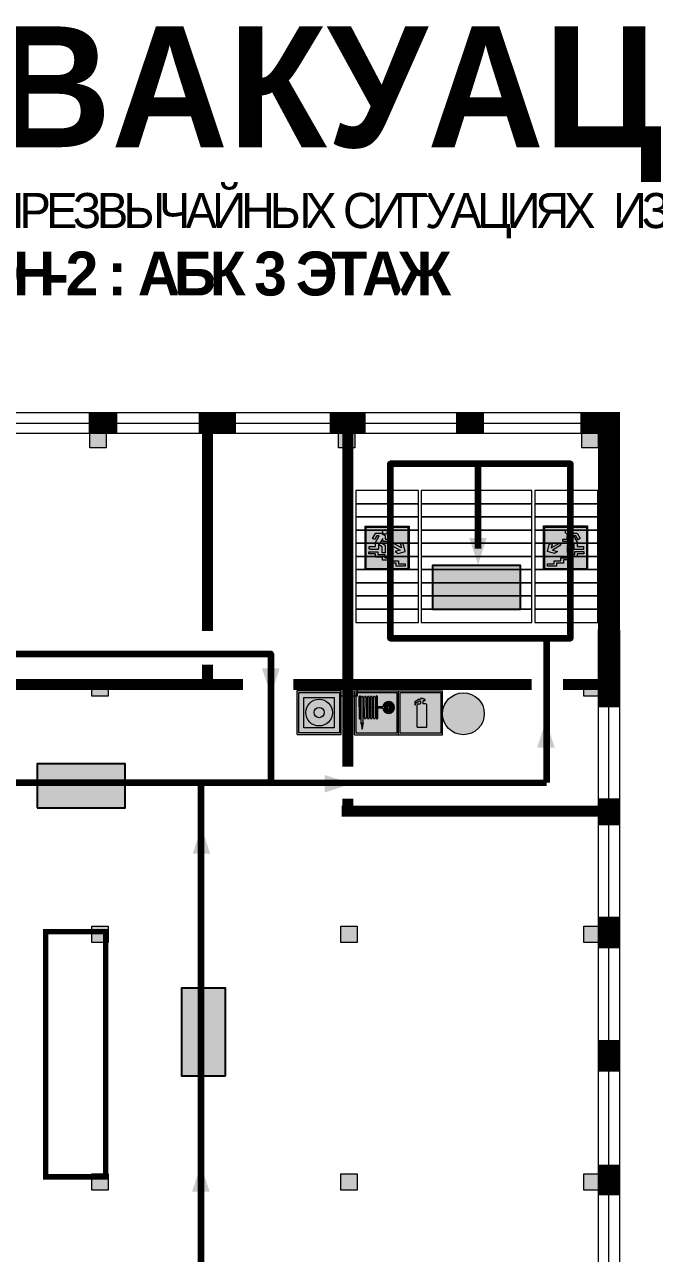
# Model space of a CAD drawing. Header units: millimetres. Extents: x 13810 to 67229, y 12374 to 21950.
# Drawn here: x 25099.3 to 25214, y 14701.5 to 14925.3 of the extents above; entities that cross this region are included whole.
import ezdxf

# ---------------------------------------------------------------- set-up
doc = ezdxf.new("R2010")
doc.units = ezdxf.units.MM
doc.layers.add('План_Штампы', color=7, linetype='Continuous')
doc.styles.add('обычный', font='arial.ttf')

# ---------------------------------------------------------------- blocks, each defined once
blk = doc.blocks.new('вниз')
at = {"lineweight": 0, "true_color": 0xffffff}
h = blk.add_hatch(color=7, dxfattribs=at)
h.dxf.hatch_style = 1
h.paths.add_polyline_path([(40994.51, -4472.22), (40986.51, -4472.22), (40986.51, -4480.22), (40994.51, -4480.22)])
h.paths.add_polyline_path([(40994.31, -4472.42), (40994.31, -4480.01), (40986.71, -4480.01), (40986.71, -4472.42)], flags=16)
h.paths.add_polyline_path([(40988.43, -4473.53), (40989.43, -4473.53), (40990.19, -4473.96), (40990.19, -4474.6), (40991, -4474.6), (40991, -4475.06), (40989.73, -4475.06), (40989.73, -4474.46), (40989.3, -4475.18), (40990.17, -4475.7), (40990.17, -4477.11), (40989.63, -4477.11), (40989.63, -4476.01), (40988.94, -4475.59), (40988.94, -4476.46), (40988.94, -4476.46), (40987.47, -4476.46), (40987.26, -4476.46), (40987.26, -4475.92), (40988.4, -4475.92), (40988.4, -4475.2), (40989.1, -4473.99), (40988.66, -4473.99), (40988.24, -4474.7), (40987.86, -4474.47), (40988.41, -4473.56)], flags=0)
h.paths.add_polyline_path([(40990.55, -4473.29, -1), (40989.69, -4473.29, -1)], flags=0)
h.paths.add_polyline_path([(40988.85, -4476.89), (40988.85, -4477.43), (40990.1, -4477.43), (40990.1, -4477.99), (40991.34, -4477.99), (40991.34, -4478.54), (40992.59, -4478.54), (40992.59, -4479.09), (40993.83, -4479.09), (40993.83, -4479.52), (40992.17, -4479.52), (40992.17, -4478.97), (40990.91, -4478.97), (40990.91, -4478.41), (40989.68, -4478.41), (40989.68, -4477.86), (40988.43, -4477.86), (40988.43, -4477.31), (40987.6, -4477.31), (40987.18, -4477.31), (40987.18, -4476.89)], flags=0)
h.paths.add_polyline_path([(40991.61, -4475.33), (40993.12, -4476.2), (40992.9, -4475.27), (40993.48, -4475.6), (40993.83, -4476.88), (40992.56, -4477.22), (40991.97, -4476.88), (40992.9, -4476.61), (40991.38, -4475.74), (40991.58, -4475.39)], flags=0)
h.paths.add_polyline_path([(40990.19, -4473.96), (40989.43, -4473.53), (40988.43, -4473.53), (40988.41, -4473.56), (40987.86, -4474.47), (40988.24, -4474.7), (40988.66, -4473.99), (40989.1, -4473.99), (40988.4, -4475.2), (40988.4, -4475.92), (40987.26, -4475.92), (40987.26, -4476.46), (40987.47, -4476.46), (40988.94, -4476.46), (40988.94, -4476.27), (40988.94, -4475.59), (40989.63, -4476.01), (40989.63, -4477.11), (40990.17, -4477.11), (40990.17, -4475.7), (40989.3, -4475.18), (40989.73, -4474.46), (40989.73, -4475.06), (40991, -4475.06), (40991, -4474.6), (40990.19, -4474.6)], flags=0)
h.paths.add_polyline_path([(40990.55, -4473.29, 1), (40989.69, -4473.29, 1)], flags=0)
h.paths.add_polyline_path([(40991.61, -4475.33), (40991.58, -4475.39), (40991.38, -4475.74), (40992.9, -4476.61), (40991.97, -4476.88), (40992.56, -4477.22), (40993.83, -4476.88), (40993.48, -4475.6), (40992.9, -4475.27), (40993.12, -4476.2)], flags=0)
h.paths.add_polyline_path([(40990.1, -4477.43), (40988.85, -4477.43), (40988.85, -4476.89), (40987.18, -4476.89), (40987.18, -4477.31), (40987.6, -4477.31), (40988.43, -4477.31), (40988.43, -4477.86), (40989.68, -4477.86), (40989.68, -4478.41), (40990.91, -4478.41), (40990.91, -4478.97), (40992.17, -4478.97), (40992.17, -4479.52), (40993.83, -4479.52), (40993.83, -4479.09), (40992.59, -4479.09), (40992.59, -4478.54), (40991.34, -4478.54), (40991.34, -4477.99), (40990.1, -4477.99)], flags=0)
at = {"lineweight": 0}
h = blk.add_hatch(color=126, dxfattribs=at)
h.dxf.hatch_style = 1
h.paths.add_polyline_path([(40994.31, -4472.42), (40986.71, -4472.42), (40986.71, -4480.01), (40994.31, -4480.01)])
h.paths.add_polyline_path([(40988.43, -4473.53), (40989.43, -4473.53), (40990.19, -4473.96), (40990.19, -4474.6), (40991, -4474.6), (40991, -4475.06), (40989.73, -4475.06), (40989.73, -4474.46), (40989.3, -4475.18), (40990.17, -4475.7), (40990.17, -4477.11), (40989.63, -4477.11), (40989.63, -4476.01), (40988.94, -4475.59), (40988.94, -4476.46), (40988.94, -4476.46), (40987.47, -4476.46), (40987.26, -4476.46), (40987.26, -4475.92), (40988.4, -4475.92), (40988.4, -4475.2), (40989.1, -4473.99), (40988.66, -4473.99), (40988.24, -4474.7), (40987.86, -4474.47), (40988.41, -4473.56)], flags=16)
h.paths.add_polyline_path([(40990.55, -4473.29, -1), (40989.69, -4473.29, -1)], flags=16)
h.paths.add_polyline_path([(40988.85, -4476.89), (40988.85, -4477.43), (40990.1, -4477.43), (40990.1, -4477.99), (40991.34, -4477.99), (40991.34, -4478.54), (40992.59, -4478.54), (40992.59, -4479.09), (40993.83, -4479.09), (40993.83, -4479.52), (40992.17, -4479.52), (40992.17, -4478.97), (40990.91, -4478.97), (40990.91, -4478.41), (40989.68, -4478.41), (40989.68, -4477.86), (40988.43, -4477.86), (40988.43, -4477.31), (40987.6, -4477.31), (40987.18, -4477.31), (40987.18, -4476.89)], flags=16)
h.paths.add_polyline_path([(40991.61, -4475.33), (40993.12, -4476.2), (40992.9, -4475.27), (40993.48, -4475.6), (40993.83, -4476.88), (40992.56, -4477.22), (40991.97, -4476.88), (40992.9, -4476.61), (40991.38, -4475.74), (40991.58, -4475.39)], flags=16)
at = {"lineweight": 0, "true_color": 0xffffff}
h = blk.add_hatch(color=7, dxfattribs=at)
h.dxf.hatch_style = 1
h.paths.add_polyline_path([(40989.73, -4474.46), (40989.73, -4475.06), (40991, -4475.06), (40991, -4474.6), (40990.19, -4474.6), (40990.19, -4473.96), (40989.43, -4473.53), (40988.43, -4473.53), (40988.41, -4473.56), (40987.86, -4474.47), (40988.24, -4474.7), (40988.66, -4473.99), (40989.1, -4473.99), (40988.4, -4475.2), (40988.4, -4475.92), (40987.26, -4475.92), (40987.26, -4476.46), (40987.47, -4476.46), (40988.94, -4476.46), (40988.94, -4475.59), (40989.63, -4476.01), (40989.63, -4477.11), (40990.17, -4477.11), (40990.17, -4475.7), (40989.3, -4475.18)])
h.paths.add_polyline_path([(40989.69, -4473.29, 1), (40990.55, -4473.29, 1)])
h.paths.add_polyline_path([(40991.61, -4475.33), (40991.58, -4475.39), (40991.38, -4475.74), (40992.9, -4476.61), (40991.97, -4476.88), (40992.56, -4477.22), (40993.83, -4476.88), (40993.48, -4475.6), (40992.9, -4475.27), (40993.12, -4476.2)])
h.paths.add_polyline_path([(40990.1, -4477.43), (40988.85, -4477.43), (40988.85, -4476.89), (40987.18, -4476.89), (40987.18, -4477.31), (40987.6, -4477.31), (40988.43, -4477.31), (40988.43, -4477.86), (40989.68, -4477.86), (40989.68, -4478.41), (40990.91, -4478.41), (40990.91, -4478.97), (40992.17, -4478.97), (40992.17, -4479.52), (40993.83, -4479.52), (40993.83, -4479.09), (40992.59, -4479.09), (40992.59, -4478.54), (40991.34, -4478.54), (40991.34, -4477.99), (40990.1, -4477.99)])
at = {"color": 126, "lineweight": 0}
for points in [[(40986.51, -4472.22), (40994.51, -4472.22), (40994.51, -4480.22), (40986.51, -4480.22)], [(40986.71, -4472.42), (40994.31, -4472.42), (40994.31, -4480.01), (40986.71, -4480.01)]]:
    blk.add_lwpolyline(points, close=True, dxfattribs=at)
for points in [[(40987.47, -4476.46), (40987.26, -4476.46), (40987.26, -4475.92), (40988.4, -4475.92), (40988.4, -4475.2), (40989.1, -4473.99), (40988.66, -4473.99), (40988.24, -4474.7), (40987.86, -4474.47), (40988.41, -4473.56), (40988.43, -4473.53), (40989.43, -4473.53), (40990.19, -4473.96), (40990.19, -4474.6), (40991, -4474.6), (40991, -4475.06), (40989.73, -4475.06), (40989.73, -4474.46), (40989.3, -4475.18), (40990.17, -4475.7), (40990.17, -4477.11), (40989.63, -4477.11), (40989.63, -4476.01), (40988.94, -4475.59), (40988.94, -4476.46)], [(40991.58, -4475.39), (40991.38, -4475.74), (40992.9, -4476.61), (40991.97, -4476.88), (40992.56, -4477.22), (40993.83, -4476.88), (40993.48, -4475.6), (40992.9, -4475.27), (40993.12, -4476.2), (40991.61, -4475.33), (40991.58, -4475.39)], [(40987.6, -4477.31), (40987.18, -4477.31), (40987.18, -4476.89), (40988.85, -4476.89), (40988.85, -4477.43), (40990.1, -4477.43), (40990.1, -4477.99), (40991.34, -4477.99), (40991.34, -4478.54), (40992.59, -4478.54), (40992.59, -4479.09), (40993.83, -4479.09), (40993.83, -4479.52), (40992.17, -4479.52), (40992.17, -4478.97), (40990.91, -4478.97), (40990.91, -4478.41), (40989.68, -4478.41), (40989.68, -4477.86), (40988.43, -4477.86), (40988.43, -4477.31), (40987.6, -4477.31)], [(40987.47, -4476.46), (40988.94, -4476.46), (40988.94, -4476.27)]]:
    blk.add_lwpolyline(points, dxfattribs=at)
blk.add_circle((40990.12, -4473.29), 0.432, dxfattribs=at)
blk = doc.blocks.new('вниз 3')
at = {"lineweight": 0, "true_color": 0xffffff}
h = blk.add_hatch(color=7, dxfattribs=at)
h.dxf.hatch_style = 1
h.paths.add_polyline_path([(40997.5, -4475.69), (40997.25, -4475.28), (40995.76, -4476.15), (40995.97, -4475.23), (40995.39, -4475.56), (40995.05, -4476.83), (40996.33, -4477.17), (40996.91, -4476.83), (40996, -4476.55)], flags=0)
h.paths.add_polyline_path([(40999.81, -4473.95), (41000.22, -4473.95), (41000.64, -4474.67), (41001.03, -4474.43), (41000.46, -4473.49), (41000.42, -4473.49), (40999.43, -4473.49), (40998.68, -4473.92), (40998.68, -4474.57), (40997.88, -4474.57), (40997.88, -4475), (40999.14, -4475), (40999.14, -4474.43), (40999.14, -4474.38), (40999.59, -4475.15), (40998.72, -4475.67), (40998.72, -4477.06), (40999.24, -4477.06), (40999.24, -4475.96), (40999.95, -4475.56), (40999.95, -4476.43), (41001.61, -4476.43), (41001.61, -4475.88), (41000.47, -4475.88), (41000.47, -4475.12)], flags=0)
h.paths.add_polyline_path([(40999.2, -4473.24, 1), (40998.35, -4473.24, 1)], flags=0)
h.paths.add_polyline_path([(41000.46, -4477.26), (41001.69, -4477.26), (41001.69, -4476.84), (41000.03, -4476.84), (41000.03, -4477.39), (40998.78, -4477.39), (40998.78, -4477.95), (40997.53, -4477.95), (40997.53, -4478.5), (40996.29, -4478.5), (40996.29, -4479.06), (40995.05, -4479.06), (40995.05, -4479.48), (40995.29, -4479.48), (40996.72, -4479.48), (40996.72, -4478.92), (40997.97, -4478.92), (40997.97, -4478.36), (40999.2, -4478.36), (40999.2, -4477.81), (41000.46, -4477.81)], flags=0)
h.paths.add_polyline_path([(41002.37, -4472.17), (40994.37, -4472.17), (40994.37, -4480.17), (41002.37, -4480.17)])
h.paths.add_polyline_path([(41002.16, -4479.96), (40994.57, -4479.96), (40994.57, -4472.37), (41002.16, -4472.37)], flags=16)
h.paths.add_polyline_path([(41001.61, -4475.88), (41001.61, -4476.43), (40999.95, -4476.43), (40999.95, -4475.56), (40999.24, -4475.96), (40999.24, -4477.06), (40998.72, -4477.06), (40998.72, -4475.67), (40999.59, -4475.15), (40999.14, -4474.38), (40999.14, -4474.43), (40999.14, -4475), (40997.88, -4475), (40997.88, -4474.57), (40998.68, -4474.57), (40998.68, -4473.92), (40999.43, -4473.49), (41000.42, -4473.49), (41000.46, -4473.49), (41001.03, -4474.43), (41000.64, -4474.67), (41000.22, -4473.95), (40999.81, -4473.95), (41000.47, -4475.12), (41000.47, -4475.88)], flags=0)
h.paths.add_polyline_path([(41001.69, -4476.84), (41001.69, -4477.26), (41000.46, -4477.26), (41000.46, -4477.81), (40999.2, -4477.81), (40999.2, -4478.36), (40997.97, -4478.36), (40997.97, -4478.92), (40996.72, -4478.92), (40996.72, -4479.48), (40995.05, -4479.48), (40995.05, -4479.06), (40996.29, -4479.06), (40996.29, -4478.5), (40997.53, -4478.5), (40997.53, -4477.95), (40998.78, -4477.95), (40998.78, -4477.39), (41000.03, -4477.39), (41000.03, -4476.84)], flags=0)
h.paths.add_polyline_path([(40998.35, -4473.24, -1), (40999.2, -4473.24, -1)], flags=0)
h.paths.add_polyline_path([(40997.5, -4475.69), (40996, -4476.55), (40996.91, -4476.83), (40996.33, -4477.17), (40995.05, -4476.83), (40995.39, -4475.56), (40995.97, -4475.23), (40995.76, -4476.15), (40997.25, -4475.28)], flags=0)
at = {"lineweight": 0}
h = blk.add_hatch(color=126, dxfattribs=at)
h.dxf.hatch_style = 1
h.paths.add_polyline_path([(41002.16, -4472.37), (40994.57, -4472.37), (40994.57, -4479.96), (41002.16, -4479.96)])
h.paths.add_polyline_path([(40995.97, -4475.23), (40995.76, -4476.15), (40997.25, -4475.28), (40997.5, -4475.69), (40996, -4476.55), (40996.91, -4476.83), (40996.33, -4477.17), (40995.05, -4476.83), (40995.39, -4475.56)], flags=16)
h.paths.add_polyline_path([(40997.88, -4474.57), (40998.68, -4474.57), (40998.68, -4473.92), (40999.43, -4473.49), (41000.42, -4473.49), (41000.46, -4473.49), (41001.03, -4474.43), (41000.64, -4474.67), (41000.22, -4473.95), (40999.81, -4473.95), (41000.47, -4475.12), (41000.47, -4475.88), (41001.61, -4475.88), (41001.61, -4476.43), (40999.95, -4476.43), (40999.95, -4475.56), (40999.24, -4475.96), (40999.24, -4477.06), (40998.72, -4477.06), (40998.72, -4475.67), (40999.59, -4475.15), (40999.14, -4474.38), (40999.14, -4474.43), (40999.14, -4475), (40997.88, -4475)], flags=16)
h.paths.add_polyline_path([(40998.35, -4473.24, -1), (40999.2, -4473.24, -1)], flags=16)
h.paths.add_polyline_path([(40997.53, -4477.95), (40998.78, -4477.95), (40998.78, -4477.39), (41000.03, -4477.39), (41000.03, -4476.84), (41001.69, -4476.84), (41001.69, -4477.26), (41000.46, -4477.26), (41000.46, -4477.81), (40999.2, -4477.81), (40999.2, -4478.36), (40997.97, -4478.36), (40997.97, -4478.92), (40996.72, -4478.92), (40996.72, -4479.48), (40995.05, -4479.48), (40995.05, -4479.06), (40996.29, -4479.06), (40996.29, -4478.5), (40997.53, -4478.5)], flags=16)
at = {"lineweight": 0, "true_color": 0xffffff}
h = blk.add_hatch(color=7, dxfattribs=at)
h.dxf.hatch_style = 1
h.paths.add_polyline_path([(40999.2, -4473.24, 1), (40998.35, -4473.24, 1)])
h.paths.add_polyline_path([(40999.81, -4473.95), (41000.22, -4473.95), (41000.64, -4474.67), (41001.03, -4474.43), (41000.46, -4473.49), (41000.42, -4473.49), (40999.43, -4473.49), (40998.68, -4473.92), (40998.68, -4474.57), (40997.88, -4474.57), (40997.88, -4475), (40999.14, -4475), (40999.14, -4474.43), (40999.14, -4474.38), (40999.59, -4475.15), (40998.72, -4475.67), (40998.72, -4477.06), (40999.24, -4477.06), (40999.24, -4475.96), (40999.95, -4475.56), (40999.95, -4476.43), (41001.61, -4476.43), (41001.61, -4475.88), (41000.47, -4475.88), (41000.47, -4475.12)])
h.paths.add_polyline_path([(40999.2, -4477.81), (41000.46, -4477.81), (41000.46, -4477.26), (41001.69, -4477.26), (41001.69, -4476.84), (41000.03, -4476.84), (41000.03, -4477.39), (40998.78, -4477.39), (40998.78, -4477.95), (40997.53, -4477.95), (40997.53, -4478.5), (40996.29, -4478.5), (40996.29, -4479.06), (40995.05, -4479.06), (40995.05, -4479.48), (40995.29, -4479.48), (40996.72, -4479.48), (40996.72, -4478.92), (40997.97, -4478.92), (40997.97, -4478.36), (40999.2, -4478.36)])
h.paths.add_polyline_path([(40997.5, -4475.69), (40997.25, -4475.28), (40995.76, -4476.15), (40995.97, -4475.23), (40995.39, -4475.56), (40995.05, -4476.83), (40996.33, -4477.17), (40996.91, -4476.83), (40996, -4476.55)])
at = {"color": 126, "lineweight": 0}
for points in [[(40994.37, -4472.17), (41002.37, -4472.17), (41002.37, -4480.17), (40994.37, -4480.17)], [(40994.57, -4472.37), (41002.16, -4472.37), (41002.16, -4479.96), (40994.57, -4479.96)]]:
    blk.add_lwpolyline(points, close=True, dxfattribs=at)
for points in [[(40999.14, -4474.43), (40999.14, -4475), (40997.88, -4475), (40997.88, -4474.57), (40998.68, -4474.57), (40998.68, -4473.92), (40999.43, -4473.49), (41000.42, -4473.49), (41000.46, -4473.49), (41001.03, -4474.43), (41000.64, -4474.67), (41000.22, -4473.95), (40999.81, -4473.95), (41000.47, -4475.12), (41000.47, -4475.88), (41001.61, -4475.88), (41001.61, -4476.43), (40999.95, -4476.43), (40999.95, -4475.56), (40999.24, -4475.96), (40999.24, -4477.06), (40998.72, -4477.06), (40998.72, -4475.67), (40999.59, -4475.15), (40999.14, -4474.38), (40999.14, -4474.43)], [(40995.05, -4476.83), (40995.39, -4475.56), (40995.97, -4475.23), (40995.76, -4476.15), (40997.25, -4475.28), (40997.5, -4475.69), (40996, -4476.55), (40996.91, -4476.83), (40996.33, -4477.17), (40995.05, -4476.83)], [(40995.29, -4479.48), (40995.05, -4479.48), (40995.05, -4479.06), (40996.29, -4479.06), (40996.29, -4478.5), (40997.53, -4478.5), (40997.53, -4477.95), (40998.78, -4477.95), (40998.78, -4477.39), (41000.03, -4477.39), (41000.03, -4476.84), (41001.69, -4476.84), (41001.69, -4477.26), (41000.46, -4477.26), (41000.46, -4477.81), (40999.2, -4477.81), (40999.2, -4478.36), (40997.97, -4478.36), (40997.97, -4478.92), (40996.72, -4478.92), (40996.72, -4479.48), (40995.05, -4479.48)]]:
    blk.add_lwpolyline(points, dxfattribs=at)
blk.add_circle((40998.77, -4473.24), 0.426, dxfattribs=at)
blk = doc.blocks.new('A$C32E8229D')
at = {"true_color": 0xffffff}
blk.add_hatch(color=7, dxfattribs=at).paths.add_polyline_path([(0, 0), (0, -8), (16, -8), (16, 0)])
h = blk.add_hatch(color=126)
h.paths.add_polyline_path([(0.2, -0.2), (15.8, -0.2), (15.8, -7.8), (0.2, -7.8)])
h.paths.add_polyline_path([(13.49, -2.05), (12.08, -2.05), (11.37, -2.63, 0.162397), (11.29, -2.84), (11.29, -3.63), (10.35, -3.63), (10.35, -4.05), (11.68, -4.05), (11.68, -3.48), (12.26, -4.28), (11.29, -5.1), (11.29, -6.78), (11.85, -6.78), (11.85, -5.44), (12.8, -4.64), (12.8, -5.94), (14.46, -5.94), (14.46, -5.39), (13.45, -5.39), (13.45, -3.97), (12.46, -2.59), (13.15, -2.59), (13.69, -3.34), (14.18, -3)], flags=16)
h.paths.add_polyline_path([(10.74, -1.82, 1), (11.8, -1.82, 1)], flags=16)
h.paths.add_polyline_path([(9.39, -3.59), (5.99, -3.59), (6.56, -3.03), (5.91, -3.03), (5.1, -3.83), (5.91, -4.64), (6.56, -4.64), (5.99, -4.09), (9.39, -4.09)], flags=16)
h.paths.add_polyline_path([(4.29, -1.08), (1.72, -1.08), (1.72, -6.6), (4.29, -6.6)], flags=16)
at = {"color": 126}
blk.add_lwpolyline([(16, -8), (0, -8), (0, 0), (16, 0)], close=True, dxfattribs=at)
blk = doc.blocks.new('A$C7B4425F7')
at = {"true_color": 0xffffff}
blk.add_hatch(color=7, dxfattribs=at).paths.add_polyline_path([(0, 0), (-16, 0), (-16, -8), (0, -8)])
h = blk.add_hatch(color=126)
h.paths.add_polyline_path([(-0.2, -0.2), (-15.8, -0.2), (-15.8, -7.8), (-0.2, -7.8)])
h.paths.add_polyline_path([(-11.76, -2.03), (-11.76, -3.66), (-11.17, -3.66, -0.568275), (-11.17, -6.18), (-12.58, -6.18), (-12.58, -2.03)], flags=16)
h.paths.add_polyline_path([(-13.33, -4.12, -0.495768), (-13.59, -6.18), (-15.03, -6.18), (-15.03, -2.03), (-13.59, -2.03, -0.487973)], flags=16)
h.paths.add_polyline_path([(-10.25, -2.03), (-9.48, -2.03), (-9.48, -6.18), (-10.25, -6.18)], flags=16)
h.paths.add_polyline_path([(-13.84, -3.69), (-14.24, -3.69), (-14.24, -3.03), (-13.9, -3.03, -0.692621)], flags=0)
h.paths.add_polyline_path([(-9.15, -2.03), (-8.4, -2.03), (-8.04, -3.07), (-7.68, -2.03), (-6.93, -2.03), (-7.64, -4.1), (-6.93, -6.18), (-7.68, -6.18), (-8.04, -5.14), (-8.4, -6.18), (-9.15, -6.18), (-8.44, -4.1)], flags=16)
h.paths.add_polyline_path([(-11.76, -4.46), (-11.42, -4.46, -0.692621), (-11.36, -5.12), (-11.76, -5.12)], flags=0)
h.paths.add_polyline_path([(-13.9, -5.2), (-14.24, -5.2), (-14.24, -4.55), (-13.84, -4.55, -0.708038)], flags=0)
edge = h.paths.add_edge_path(flags=16)
edge.add_ellipse((-5.51, -4.08), major_axis=(0, 2.05), ratio=0.586184, start_angle=0, end_angle=360)
edge = h.paths.add_edge_path(flags=0)
edge.add_ellipse((-5.51, -4.08), major_axis=(0, 1.14), ratio=0.454828, start_angle=0, end_angle=360)
h.paths.add_polyline_path([(-4.13, -4.96, 0.377264), (-3.48, -4.52, 0.0555), (-3.16, -2.03), (-1.66, -2.03), (-1.66, -4.96), (-0.96, -4.96), (-0.96, -7.01), (-1.75, -7.01), (-1.75, -6.18), (-3.3, -6.18), (-3.3, -7.02), (-4.13, -7.02)], flags=16)
h.paths.add_polyline_path([(-2.73, -2.91), (-2.28, -2.91), (-2.28, -4.96), (-3.05, -4.96, 0.079136)], flags=0)
at = {"color": 126}
blk.add_lwpolyline([(-16, -8), (0, -8), (0, 0), (-16, 0)], close=True, dxfattribs=at)
blk = doc.blocks.new('A$C54414219')
at = {"true_color": 0xffffff}
h = blk.add_hatch(color=7, dxfattribs=at)
h.paths.add_polyline_path([(2.39, -9.45), (2.39, -18.3), (11.23, -18.3), (11.23, -9.45)], flags=0)
h.paths.add_polyline_path([(10.71, -13.87, -1), (2.92, -13.87, -1)], flags=0)
h.paths.add_polyline_path([(8.3, -13.87, -1), (5.33, -13.87, -1)], flags=0)
h.paths.add_polyline_path([(0.41, -7.47), (0.41, -20.27), (13.21, -20.27), (13.21, -7.47)])
h.paths.add_polyline_path([(0.92, -19.77), (12.71, -19.77), (12.71, -7.98), (0.92, -7.98)], flags=16)
h.paths.add_polyline_path([(11.23, -9.45), (11.23, -18.3), (2.39, -18.3), (2.39, -9.45)], flags=0)
at = {"lineweight": 5}
h = blk.add_hatch(color=242, dxfattribs=at)
h.paths.add_polyline_path([(12.71, -7.98), (0.92, -7.98), (0.92, -19.77), (12.71, -19.77)])
h.paths.add_polyline_path([(11.23, -18.3), (2.39, -18.3), (2.39, -9.45), (11.23, -9.45)], flags=16)
h.paths.add_polyline_path([(10.71, -13.87, -1), (2.92, -13.87, -1)], flags=0)
h.paths.add_polyline_path([(8.3, -13.87, -1), (5.33, -13.87, -1)], flags=0)
at = {"true_color": 0xffffff}
h = blk.add_hatch(color=7, dxfattribs=at)
h.paths.add_polyline_path([(2.39, -9.45), (2.39, -18.3), (11.23, -18.3), (11.23, -9.45)])
h.paths.add_polyline_path([(10.71, -13.87, -1), (2.92, -13.87, -1)], flags=16)
h.paths.add_polyline_path([(8.3, -13.87, -1), (5.33, -13.87, -1)], flags=0)
at = {"lineweight": 5}
h = blk.add_hatch(color=242, dxfattribs=at)
h.paths.add_polyline_path([(2.92, -13.87, 1), (10.71, -13.87, 1)])
h.paths.add_polyline_path([(8.3, -13.87, -1), (5.33, -13.87, -1)], flags=16)
at = {"color": 242, "lineweight": 5}
for p, q in [((0.41, -20.27), (0.41, -7.47)), ((0.41, -7.47), (13.21, -7.47)), ((0.41, -7.47), (13.21, -7.47)), ((13.21, -20.27), (13.21, -7.47)), ((0.41, -20.27), (13.21, -20.27))]:
    blk.add_line(p, q, dxfattribs=at)
for points in [[(0.92, -7.98), (12.71, -7.98), (12.71, -19.77), (0.92, -19.77)], [(2.39, -9.45), (11.23, -9.45), (11.23, -18.3), (2.39, -18.3)]]:
    blk.add_lwpolyline(points, close=True, dxfattribs=at)
for radius in [3.89, 1.49]:
    blk.add_circle((6.81, -13.87), radius, dxfattribs=at)
blk = doc.blocks.new('A$C37112FD5')
at = {"true_color": 0xf5f5ff}
h = blk.add_hatch(color=7, dxfattribs=at)
h.dxf.hatch_style = 1
h.paths.add_polyline_path([(12.8, -7.4), (0, -7.4), (0, -20.2), (12.8, -20.2)])
h.paths.add_polyline_path([(12.29, -7.91), (12.29, -19.69), (0.51, -19.69), (0.51, -7.91)], flags=16)
h.paths.add_polyline_path([(4.98, -9.04, -0.42597), (5.17, -9.22), (5.17, -12.25), (5.17, -15.29, -0.432244), (4.98, -15.47), (4.83, -15.47, -0.42597), (4.64, -15.29), (4.64, -12.25), (4.64, -9.22, -0.432244), (4.83, -9.04)], flags=0)
h.paths.add_polyline_path([(4.28, -9.22), (4.28, -12.25), (4.28, -15.29, -0.432244), (4.09, -15.47), (3.94, -15.47, -0.42597), (3.75, -15.29), (3.75, -12.25), (3.75, -9.22, -0.432244), (3.94, -9.04), (4.09, -9.04, -0.42597)], flags=0)
h.paths.add_polyline_path([(5.72, -9.04), (5.87, -9.04, -0.42597), (6.06, -9.22), (6.06, -12.25), (6.06, -15.29, -0.432244), (5.87, -15.47), (5.72, -15.47, -0.42597), (5.53, -15.29), (5.53, -12.25), (5.53, -9.22, -0.432244)], flags=0)
h.paths.add_polyline_path([(6.42, -8.9), (6.5, -8.9, -0.42597), (6.69, -9.08), (6.69, -12.03), (8.21, -12.03, -15.824349), (8.21, -12.47), (6.69, -12.47), (6.69, -15.42, -0.432244), (6.5, -15.6), (6.42, -15.6)], flags=0)
h.paths.add_polyline_path([(3.39, -9.22), (3.39, -12.25), (3.39, -15.29, -0.432244), (3.2, -15.47), (3.05, -15.47, -0.42597), (2.85, -15.29), (2.85, -12.25), (2.85, -9.22, -0.432244), (3.05, -9.04), (3.2, -9.04, -0.42597)], flags=0)
h.paths.add_polyline_path([(2.5, -9.22), (2.5, -16.71), (1.96, -16.71), (1.96, -9.22, -0.432244), (2.15, -9.04), (2.31, -9.04, -0.42597)], flags=0)
h.paths.add_polyline_path([(1.61, -8.9), (1.61, -15.6), (1.57, -15.6, -0.42597), (1.37, -15.42), (1.37, -12.03), (1.37, -9.09, -0.432244), (1.57, -8.9)], flags=0)
h.paths.add_polyline_path([(9.76, -10.81), (9.76, -12.03), (8.49, -12.03, -0.336371)], flags=0)
h.paths.add_polyline_path([(8.49, -12.47), (9.76, -12.47), (9.76, -13.7, -0.336371)], flags=0)
h.paths.add_polyline_path([(10.11, -10.81, -0.336371), (11.38, -12.03), (10.11, -12.03)], flags=0)
h.paths.add_polyline_path([(10.11, -12.47), (11.38, -12.47, -0.336371), (10.11, -13.7)], flags=0)
h.paths.add_polyline_path([(2.5, -16.84), (2.5, -17.05), (1.97, -17.05), (1.97, -16.84)], flags=0)
h.paths.add_polyline_path([(2.5, -17.24, -0.033778), (2.24, -18.6, -0.033778), (1.97, -17.24)], flags=0)
h = blk.add_hatch(color=242)
h.dxf.hatch_style = 1
h.paths.add_polyline_path([(12.29, -7.91), (0.51, -7.91), (0.51, -19.69), (12.29, -19.69)])
h.paths.add_polyline_path([(6.42, -15.6), (6.42, -8.9), (6.5, -8.9, -0.42597), (6.69, -9.08), (6.69, -12.03), (8.21, -12.03, -15.824349), (8.21, -12.47), (6.69, -12.47), (6.69, -15.42, -0.432244), (6.5, -15.6)], flags=16)
h.paths.add_polyline_path([(5.87, -15.47), (5.72, -15.47, -0.42597), (5.53, -15.29), (5.53, -12.25), (5.53, -9.22, -0.432244), (5.72, -9.04), (5.87, -9.04, -0.42597), (6.06, -9.22), (6.06, -12.25), (6.06, -15.29, -0.432244)], flags=16)
h.paths.add_polyline_path([(4.98, -15.47), (4.83, -15.47, -0.42597), (4.64, -15.29), (4.64, -12.25), (4.64, -9.22, -0.432244), (4.83, -9.04), (4.98, -9.04, -0.42597), (5.17, -9.22), (5.17, -12.25), (5.17, -15.29, -0.432244)], flags=16)
h.paths.add_polyline_path([(4.09, -15.47), (3.94, -15.47, -0.42597), (3.75, -15.29), (3.75, -12.25), (3.75, -9.22, -0.432244), (3.94, -9.04), (4.09, -9.04, -0.42597), (4.28, -9.22), (4.28, -12.25), (4.28, -15.29, -0.432244)], flags=16)
h.paths.add_polyline_path([(3.2, -15.47), (3.05, -15.47, -0.42597), (2.85, -15.29), (2.85, -12.25), (2.85, -9.22, -0.432244), (3.05, -9.04), (3.2, -9.04, -0.42597), (3.39, -9.22), (3.39, -12.25), (3.39, -15.29, -0.432244)], flags=16)
h.paths.add_polyline_path([(2.5, -17.05), (1.97, -17.05), (1.97, -16.84), (2.5, -16.84)], flags=16)
h.paths.add_polyline_path([(2.5, -17.24, -0.033778), (2.24, -18.6, -0.033778), (1.97, -17.24)], flags=16)
h.paths.add_polyline_path([(2.5, -16.71), (1.96, -16.71), (1.96, -9.22, -0.432244), (2.15, -9.04), (2.31, -9.04, -0.42597), (2.5, -9.22)], flags=16)
h.paths.add_polyline_path([(1.61, -15.6), (1.57, -15.6, -0.42597), (1.37, -15.42), (1.37, -12.03), (1.37, -9.09, -0.432244), (1.57, -8.9), (1.61, -8.9)], flags=16)
h.paths.add_polyline_path([(8.49, -12.47), (9.76, -12.47), (9.76, -13.7, -0.336371)], flags=0)
h.paths.add_polyline_path([(10.11, -13.7), (10.11, -12.47), (11.38, -12.47, -0.336371)], flags=0)
h.paths.add_polyline_path([(8.49, -12.03, -0.336371), (9.76, -10.81), (9.76, -12.03)], flags=0)
h.paths.add_polyline_path([(10.11, -12.03), (10.11, -10.81, -0.336371), (11.38, -12.03)], flags=0)
h = blk.add_hatch(color=7, dxfattribs=at)
h.dxf.hatch_style = 1
h.paths.add_polyline_path([(1.61, -8.9), (1.57, -8.9, 0.432244), (1.37, -9.09), (1.37, -12.03), (1.37, -15.42, 0.42597), (1.57, -15.6), (1.61, -15.6)])
h.paths.add_polyline_path([(2.5, -9.22, 0.42597), (2.31, -9.04), (2.15, -9.04, 0.432244), (1.96, -9.22), (1.96, -16.71), (2.5, -16.71)])
h.paths.add_polyline_path([(2.5, -16.84), (1.97, -16.84), (1.97, -17.05), (2.5, -17.05)])
h.paths.add_polyline_path([(2.5, -17.24), (1.97, -17.24, 0.033778), (2.24, -18.6, 0.033778)])
h.paths.add_polyline_path([(3.39, -12.25), (3.39, -9.22, 0.42597), (3.2, -9.04), (3.05, -9.04, 0.432244), (2.85, -9.22), (2.85, -12.25), (2.85, -15.29, 0.42597), (3.05, -15.47), (3.2, -15.47, 0.432244), (3.39, -15.29)])
h.paths.add_polyline_path([(4.28, -12.25), (4.28, -9.22, 0.42597), (4.09, -9.04), (3.94, -9.04, 0.432244), (3.75, -9.22), (3.75, -12.25), (3.75, -15.29, 0.42597), (3.94, -15.47), (4.09, -15.47, 0.432244), (4.28, -15.29)])
h.paths.add_polyline_path([(5.17, -12.25), (5.17, -9.22, 0.42597), (4.98, -9.04), (4.83, -9.04, 0.432244), (4.64, -9.22), (4.64, -12.25), (4.64, -15.29, 0.42597), (4.83, -15.47), (4.98, -15.47, 0.432244), (5.17, -15.29)])
h.paths.add_polyline_path([(6.06, -12.25), (6.06, -9.22, 0.42597), (5.87, -9.04), (5.72, -9.04, 0.432244), (5.53, -9.22), (5.53, -12.25), (5.53, -15.29, 0.42597), (5.72, -15.47), (5.87, -15.47, 0.432244), (6.06, -15.29)])
h.paths.add_polyline_path([(6.69, -12.47), (8.21, -12.47, 15.824349), (8.21, -12.03), (6.69, -12.03), (6.69, -9.08, 0.42597), (6.5, -8.9), (6.42, -8.9), (6.42, -15.6), (6.5, -15.6, 0.432244), (6.69, -15.42)])
h.paths.add_polyline_path([(8.49, -12.47), (9.76, -12.47), (9.76, -13.7, -0.336371)], flags=16)
h.paths.add_polyline_path([(8.49, -12.03, -0.336371), (9.76, -10.81), (9.76, -12.03)], flags=16)
h.paths.add_polyline_path([(10.11, -12.47), (11.38, -12.47, -0.336371), (10.11, -13.7)], flags=16)
h.paths.add_polyline_path([(10.11, -12.03), (10.11, -10.81, -0.336371), (11.38, -12.03)], flags=16)
h = blk.add_hatch(color=242)
h.dxf.hatch_style = 1
h.paths.add_polyline_path([(9.76, -10.81, 0.336371), (8.49, -12.03), (9.76, -12.03)])
h.paths.add_polyline_path([(10.11, -10.81), (10.11, -12.03), (11.38, -12.03, 0.336371)])
h.paths.add_polyline_path([(11.38, -12.47), (10.11, -12.47), (10.11, -13.7, 0.336371)])
h.paths.add_polyline_path([(9.76, -12.47), (8.49, -12.47, 0.336371), (9.76, -13.7)])
at = {"color": 242, "lineweight": 5}
for p, q in [((0, -20.2), (0, -7.4)), ((0, -7.4), (12.8, -7.4)), ((1.37, -12.03), (1.37, -9.08)), ((1.57, -8.9), (1.61, -8.9)), ((1.61, -8.9), (1.61, -15.6)), ((1.96, -16.71), (1.96, -9.22)), ((2.15, -9.04), (2.31, -9.04)), ((2.5, -16.71), (2.5, -9.22)), ((2.85, -12.25), (2.85, -9.22)), ((3.05, -9.04), (3.2, -9.04)), ((3.39, -12.25), (3.39, -9.22)), ((3.75, -12.25), (3.75, -9.22)), ((3.94, -9.04), (4.09, -9.04)), ((4.28, -12.25), (4.28, -9.22)), ((4.64, -12.25), (4.64, -9.22)), ((4.83, -9.04), (4.98, -9.04)), ((5.17, -12.25), (5.17, -9.22)), ((5.53, -12.25), (5.53, -9.22)), ((5.72, -9.04), (5.87, -9.04)), ((6.06, -12.25), (6.06, -9.22)), ((6.42, -8.9), (6.42, -15.6)), ((6.5, -8.9), (6.42, -8.9)), ((6.69, -12.03), (6.69, -9.08)), ((12.8, -20.2), (12.8, -7.4)), ((1.37, -12.03), (1.37, -15.42)), ((2.85, -12.25), (2.85, -15.29)), ((3.39, -12.25), (3.39, -15.29)), ((3.75, -12.25), (3.75, -15.29)), ((4.28, -12.25), (4.28, -15.29)), ((4.64, -12.25), (4.64, -15.29)), ((5.17, -12.25), (5.17, -15.29)), ((5.53, -12.25), (5.53, -15.29)), ((6.06, -12.25), (6.06, -15.29)), ((8.21, -12.03), (6.69, -12.03)), ((8.21, -12.47), (6.69, -12.47)), ((6.69, -12.47), (6.69, -15.42)), ((9.76, -12.03), (8.49, -12.03)), ((9.76, -12.47), (8.49, -12.47)), ((9.76, -10.81), (9.76, -12.03)), ((9.76, -12.47), (9.76, -13.7)), ((10.11, -10.81), (10.11, -12.03)), ((11.38, -12.03), (10.11, -12.03)), ((11.38, -12.47), (10.11, -12.47)), ((10.11, -12.47), (10.11, -13.7)), ((1.57, -15.6), (1.61, -15.6)), ((1.96, -16.71), (2.5, -16.71)), ((1.97, -16.84), (2.5, -16.84)), ((1.97, -17.05), (1.97, -16.84)), ((2.5, -17.05), (1.97, -17.05)), ((1.97, -17.24), (2.5, -17.24)), ((2.5, -16.84), (2.5, -17.05)), ((3.05, -15.47), (3.2, -15.47)), ((3.94, -15.47), (4.09, -15.47)), ((4.83, -15.47), (4.98, -15.47)), ((5.72, -15.47), (5.87, -15.47)), ((6.42, -15.6), (6.5, -15.6)), ((0, -20.2), (12.8, -20.2))]:
    blk.add_line(p, q, dxfattribs=at)
blk.add_lwpolyline([(0.51, -7.91), (12.29, -7.91), (12.29, -19.69), (0.51, -19.69)], close=True, dxfattribs=at)
for centre, radius, start, end in [((1.56, -9.09), 0.182, 87.1027, 180.6071), ((2.15, -9.22), 0.182, 87.1027, 180.6071), ((2.32, -9.22), 0.182, 359.3929, 92.8973), ((3.04, -9.22), 0.182, 87.1027, 180.6071), ((3.21, -9.22), 0.182, 359.3929, 92.8973), ((3.93, -9.22), 0.182, 87.1027, 180.6071), ((4.1, -9.22), 0.182, 359.3929, 92.8973), ((4.82, -9.22), 0.182, 87.1027, 180.6071), ((4.99, -9.22), 0.182, 359.3929, 92.8973), ((5.71, -9.22), 0.182, 87.1027, 180.6071), ((5.88, -9.22), 0.182, 359.3929, 92.8973), ((6.51, -9.09), 0.182, 359.3929, 92.8973), ((9.93, -12.25), 1.74, 187.2319, 172.7681), ((9.93, -12.25), 1.46, 96.9927, 171.3585), ((9.93, -12.25), 1.46, 188.6415, 263.0073), ((9.93, -12.25), 1.46, 8.6415, 83.0073), ((9.93, -12.25), 1.46, 276.9927, 351.3585), ((1.56, -15.42), 0.182, 179.3929, 272.8973), ((12.17, -15.98), 10.27, 187.041, 194.7793), ((-7.7, -15.98), 10.27, 345.2207, 352.959), ((3.04, -15.29), 0.182, 179.3929, 272.8973), ((3.21, -15.29), 0.182, 267.1027, 0.6071), ((3.93, -15.29), 0.182, 179.3929, 272.8973), ((4.1, -15.29), 0.182, 267.1027, 0.6071), ((4.82, -15.29), 0.182, 179.3929, 272.8973), ((4.99, -15.29), 0.182, 267.1027, 0.6071), ((5.71, -15.29), 0.182, 179.3929, 272.8973), ((5.88, -15.29), 0.182, 267.1027, 0.6071), ((6.51, -15.42), 0.182, 267.1027, 0.6071)]:
    blk.add_arc(centre, radius, start, end, dxfattribs=at)
blk = doc.blocks.new('A$C3AD82952')
at = {"true_color": 0xf5f5ff}
h = blk.add_hatch(color=7, dxfattribs=at)
h.dxf.hatch_style = 1
h.paths.add_polyline_path([(8.21, 8.73, 0.414214), (7.89, 9.05), (7.22, 9.05), (7.22, 9.92), (7.59, 9.92, 1), (7.57, 10.36), (7.22, 10.36), (7.22, 10.6), (6.43, 10.6), (6.43, 10.36), (6.01, 10.36), (4.74, 9.59), (4.74, 8.69), (4.98, 8.73), (4.98, 9.26), (6.12, 9.91), (6.43, 9.91), (6.43, 9.05), (5.76, 9.05, 0.414214), (5.44, 8.73), (5.44, 2.2), (8.21, 2.2)], flags=0)
h.paths.add_polyline_path([(12.8, 12.8), (0, 12.8), (0, 0), (12.8, 0)])
h.paths.add_polyline_path([(0.51, 12.29), (12.29, 12.29), (12.29, 0.51), (0.51, 0.51)], flags=16)
h.paths.add_polyline_path([(4.74, 9.59), (6.01, 10.36), (6.43, 10.36), (6.43, 10.6), (7.22, 10.6), (7.22, 10.36), (7.59, 10.36, -0.94586), (7.59, 9.92), (7.22, 9.92), (7.22, 9.05), (7.89, 9.05, -0.414214), (8.21, 8.73), (8.21, 2.2), (5.44, 2.2), (5.44, 8.73, -0.414214), (5.76, 9.05), (6.43, 9.05), (6.43, 9.91), (6.12, 9.91), (4.98, 9.26), (4.98, 8.73), (4.74, 8.69)], flags=0)
h = blk.add_hatch(color=242)
h.dxf.hatch_style = 1
h.paths.add_polyline_path([(12.29, 12.29), (0.51, 12.29), (0.51, 0.51), (12.29, 0.51)])
h.paths.add_polyline_path([(4.74, 8.69), (4.74, 9.59), (6.01, 10.36), (6.43, 10.36), (6.43, 10.6), (7.22, 10.6), (7.22, 10.36), (7.59, 10.36, -0.94586), (7.59, 9.92), (7.22, 9.92), (7.22, 9.05), (7.89, 9.05, -0.414214), (8.21, 8.73), (8.21, 2.2), (5.44, 2.2), (5.44, 8.73, -0.414214), (5.76, 9.05), (6.43, 9.05), (6.43, 9.91), (6.12, 9.91), (4.98, 9.26), (4.98, 8.73)], flags=16)
h = blk.add_hatch(color=7, dxfattribs=at)
h.dxf.hatch_style = 1
h.paths.add_polyline_path([(8.21, 8.73, 0.414214), (7.89, 9.05), (7.22, 9.05), (7.22, 9.92), (7.59, 9.92, 1), (7.57, 10.36), (7.22, 10.36), (7.22, 10.6), (6.43, 10.6), (6.43, 10.36), (6.01, 10.36), (4.74, 9.59), (4.74, 8.69), (4.98, 8.73), (4.98, 9.26), (6.12, 9.91), (6.43, 9.91), (6.43, 9.05), (5.76, 9.05, 0.414214), (5.44, 8.73), (5.44, 2.2), (8.21, 2.2)])
at = {"color": 242, "lineweight": 5}
for p, q in [((0, 0), (0, 12.8)), ((0, 12.8), (12.8, 12.8)), ((12.8, 0), (12.8, 12.8)), ((6.01, 10.36), (4.74, 9.59)), ((4.74, 9.59), (4.74, 8.69)), ((4.74, 8.69), (4.98, 8.73)), ((4.98, 9.26), (6.12, 9.91)), ((4.98, 8.73), (4.98, 9.26)), ((5.44, 2.2), (5.44, 8.73)), ((5.76, 9.05), (6.43, 9.05)), ((6.01, 10.36), (6.43, 10.36)), ((6.12, 9.91), (6.43, 9.91)), ((7.22, 10.6), (6.43, 10.6)), ((6.43, 10.6), (6.43, 10.36)), ((6.43, 9.91), (6.43, 9.05)), ((7.22, 10.36), (7.22, 10.6)), ((7.59, 10.36), (7.22, 10.36)), ((7.22, 9.05), (7.22, 9.92)), ((7.59, 9.92), (7.22, 9.92)), ((7.89, 9.05), (7.22, 9.05)), ((8.21, 2.2), (8.21, 8.73)), ((0, 0), (12.8, 0)), ((5.44, 2.2), (8.21, 2.2))]:
    blk.add_line(p, q, dxfattribs=at)
blk.add_lwpolyline([(0.51, 12.29), (12.29, 12.29), (12.29, 0.51), (0.51, 0.51)], close=True, dxfattribs=at)
for centre, radius, start, end in [((5.76, 8.73), 0.32, 90, 180), ((7.58, 10.14), 0.223, 273.1875, 86.8125), ((7.89, 8.73), 0.32, 0, 90)]:
    blk.add_arc(centre, radius, start, end, dxfattribs=at)
blk = doc.blocks.new('A$C7B8C2D5B')
at = {"lineweight": 0}
h = blk.add_hatch(color=5, dxfattribs=at)
h.dxf.hatch_style = 1
h.paths.add_polyline_path([(1.4, -3.02, 1), (-2.11, -3.02, 1)])
at = {"color": 5, "lineweight": 0}
blk.add_circle((-0.36, -3.02), 1.75, dxfattribs=at)

msp = doc.modelspace()

# ---------------------------------------------------------------- hatches: boundary and pattern name
at = {"lineweight": 0}
h = msp.add_hatch(color=256, dxfattribs=at)
h.dxf.hatch_style = 1
h.paths.add_polyline_path([(25114.15, 14851.16), (25111.18, 14851.16), (25111.18, 14848.2), (25114.15, 14848.2)])
h = msp.add_hatch(color=256, dxfattribs=at)
h.dxf.hatch_style = 1
h.paths.add_polyline_path([(25159.45, 14851.16), (25156.48, 14851.16), (25156.48, 14848.2), (25159.45, 14848.2)])
h = msp.add_hatch(color=256, dxfattribs=at)
h.dxf.hatch_style = 1
h.paths.add_polyline_path([(25203.71, 14851.16), (25200.75, 14851.16), (25200.75, 14848.2), (25203.71, 14848.2)])
h = msp.add_hatch(color=256, dxfattribs=at)
h.dxf.hatch_style = 1
h.paths.add_polyline_path([(25114.53, 14805.97), (25111.57, 14805.97), (25111.57, 14803.01), (25114.53, 14803.01)])
h = msp.add_hatch(color=256, dxfattribs=at)
h.dxf.hatch_style = 1
h.paths.add_polyline_path([(25159.83, 14805.97), (25156.87, 14805.97), (25156.87, 14803.01), (25159.83, 14803.01)])
h = msp.add_hatch(color=256, dxfattribs=at)
h.dxf.hatch_style = 1
h.paths.add_polyline_path([(25204.1, 14805.97), (25201.13, 14805.97), (25201.13, 14803.01), (25204.1, 14803.01)])
h = msp.add_hatch(color=256, dxfattribs=at)
h.dxf.hatch_style = 1
h.paths.add_polyline_path([(25114.53, 14761.11), (25111.57, 14761.11), (25111.57, 14758.15), (25114.53, 14758.15)])
h = msp.add_hatch(color=256, dxfattribs=at)
h.dxf.hatch_style = 1
h.paths.add_polyline_path([(25159.83, 14761.11), (25156.87, 14761.11), (25156.87, 14758.15), (25159.83, 14758.15)])
h = msp.add_hatch(color=256, dxfattribs=at)
h.dxf.hatch_style = 1
h.paths.add_polyline_path([(25204.1, 14761.11), (25201.13, 14761.11), (25201.13, 14758.15), (25204.1, 14758.15)])
h = msp.add_hatch(color=256, dxfattribs=at)
h.dxf.hatch_style = 1
h.paths.add_polyline_path([(25114.53, 14716), (25111.57, 14716), (25111.57, 14713.04), (25114.53, 14713.04)])
h = msp.add_hatch(color=256, dxfattribs=at)
h.dxf.hatch_style = 1
h.paths.add_polyline_path([(25159.83, 14716), (25156.87, 14716), (25156.87, 14713.04), (25159.83, 14713.04)])
h = msp.add_hatch(color=256, dxfattribs=at)
h.dxf.hatch_style = 1
h.paths.add_polyline_path([(25204.1, 14716), (25201.13, 14716), (25201.13, 14713.04), (25204.1, 14713.04)])

# ---------------------------------------------------------------- linework, layer by layer
for points in [[(24890.65, 14854.64), (25206.64, 14854.64)], [(24890.9, 14852.74), (25206.89, 14852.74)], [(24890.6, 14850.87), (25206.6, 14850.87)], [(25203.78, 14581.96), (25203.78, 14815.05)], [(25205.68, 14582.24), (25205.68, 14815.33)], [(25207.64, 14581.93), (25207.64, 14815.03)]]:
    msp.add_lwpolyline(points, dxfattribs=at)
for points, const_width in [([(25110.96, 14852.74), (25116.19, 14852.74)], 4), ([(25130.97, 14852.74), (25137.79, 14852.74)], 4), ([(25154.85, 14852.74), (25161.41, 14852.74)], 4), ([(25158.17, 14804.94), (25158.17, 14853.07)], 2), ([(25177.82, 14852.74), (25182.96, 14852.74)], 4), ([(25200.5, 14852.74), (25205.68, 14852.74), (25205.68, 14800.99)], 4), ([(25148.22, 14805.11), (25191.64, 14805.11)], 2), ([(25197.33, 14805.11), (25206.8, 14805.11)], 2), ([(25158.17, 14781.82), (25158.17, 14784.33)], 2), ([(25205.68, 14784.37), (25205.68, 14779.48)], 4), ([(25205.68, 14762.86), (25205.68, 14757.08)], 4), ([(25205.68, 14740.38), (25205.68, 14734.59)], 4), ([(25205.68, 14717.67), (25205.68, 14712.1)], 4)]:
    msp.add_lwpolyline(points, dxfattribs=dict(at, const_width=const_width))
at = {"lineweight": 100, "const_width": 2}
for points in [[(25132.59, 14814.88), (25132.59, 14851.67)], [(25132.59, 14805.11), (25132.59, 14808.75)], [(25139.04, 14805.11), (25044.55, 14805.11), (25044.55, 14796.41)], [(25158.17, 14804.94), (25158.17, 14790.14)], [(25205.14, 14782.03), (25157, 14782.03), (25157, 14782.03)]]:
    msp.add_lwpolyline(points, dxfattribs=at)
at = {"lineweight": 0}
for points in [[(25111.18, 14851.16), (25114.15, 14851.16), (25114.15, 14848.2), (25111.18, 14848.2)], [(25156.48, 14851.16), (25159.45, 14851.16), (25159.45, 14848.2), (25156.48, 14848.2)], [(25200.75, 14851.16), (25203.71, 14851.16), (25203.71, 14848.2), (25200.75, 14848.2)], [(25159.62, 14838.05), (25171.04, 14838.05), (25171.04, 14840.45), (25159.62, 14840.45)], [(25171.51, 14838.05), (25191.62, 14838.05), (25191.62, 14840.45), (25171.51, 14840.45)], [(25192.21, 14838.05), (25203.63, 14838.05), (25203.63, 14840.45), (25192.21, 14840.45)], [(25159.62, 14835.65), (25171.04, 14835.65), (25171.04, 14838.05), (25159.62, 14838.05)], [(25171.51, 14835.65), (25191.62, 14835.65), (25191.62, 14838.05), (25171.51, 14838.05)], [(25192.21, 14835.65), (25203.63, 14835.65), (25203.63, 14838.05), (25192.21, 14838.05)], [(25159.62, 14833.25), (25171.04, 14833.25), (25171.04, 14835.65), (25159.62, 14835.65)], [(25171.51, 14833.25), (25191.62, 14833.25), (25191.62, 14835.65), (25171.51, 14835.65)], [(25192.21, 14833.25), (25203.63, 14833.25), (25203.63, 14835.65), (25192.21, 14835.65)], [(25159.62, 14830.85), (25171.04, 14830.85), (25171.04, 14833.25), (25159.62, 14833.25)], [(25171.51, 14830.85), (25191.62, 14830.85), (25191.62, 14833.25), (25171.51, 14833.25)], [(25192.21, 14830.85), (25203.63, 14830.85), (25203.63, 14833.25), (25192.21, 14833.25)], [(25159.62, 14828.45), (25171.04, 14828.45), (25171.04, 14830.85), (25159.62, 14830.85)], [(25171.51, 14828.45), (25191.62, 14828.45), (25191.62, 14830.85), (25171.51, 14830.85)], [(25192.21, 14828.45), (25203.63, 14828.45), (25203.63, 14830.85), (25192.21, 14830.85)], [(25159.62, 14826.04), (25171.04, 14826.04), (25171.04, 14828.45), (25159.62, 14828.45)], [(25171.51, 14826.04), (25191.62, 14826.04), (25191.62, 14828.45), (25171.51, 14828.45)], [(25192.21, 14826.04), (25203.63, 14826.04), (25203.63, 14828.45), (25192.21, 14828.45)], [(25159.62, 14823.64), (25171.04, 14823.64), (25171.04, 14826.04), (25159.62, 14826.04)], [(25171.51, 14823.64), (25191.62, 14823.64), (25191.62, 14826.04), (25171.51, 14826.04)], [(25192.21, 14823.64), (25203.63, 14823.64), (25203.63, 14826.04), (25192.21, 14826.04)], [(25159.62, 14821.24), (25171.04, 14821.24), (25171.04, 14823.64), (25159.62, 14823.64)], [(25171.51, 14821.24), (25191.62, 14821.24), (25191.62, 14823.64), (25171.51, 14823.64)], [(25192.21, 14821.24), (25203.63, 14821.24), (25203.63, 14823.64), (25192.21, 14823.64)], [(25159.62, 14818.84), (25171.04, 14818.84), (25171.04, 14821.24), (25159.62, 14821.24)], [(25171.51, 14818.84), (25191.62, 14818.84), (25191.62, 14821.24), (25171.51, 14821.24)], [(25192.21, 14818.84), (25203.63, 14818.84), (25203.63, 14821.24), (25192.21, 14821.24)], [(25159.62, 14816.44), (25171.04, 14816.44), (25171.04, 14818.84), (25159.62, 14818.84)], [(25171.51, 14816.44), (25191.62, 14816.44), (25191.62, 14818.84), (25171.51, 14818.84)], [(25192.21, 14816.44), (25203.63, 14816.44), (25203.63, 14818.84), (25192.21, 14818.84)], [(25111.57, 14805.97), (25114.53, 14805.97), (25114.53, 14803.01), (25111.57, 14803.01)], [(25156.87, 14805.97), (25159.83, 14805.97), (25159.83, 14803.01), (25156.87, 14803.01)], [(25201.13, 14805.97), (25204.1, 14805.97), (25204.1, 14803.01), (25201.13, 14803.01)], [(25111.57, 14761.11), (25114.53, 14761.11), (25114.53, 14758.15), (25111.57, 14758.15)], [(25156.87, 14761.11), (25159.83, 14761.11), (25159.83, 14758.15), (25156.87, 14758.15)], [(25201.13, 14761.11), (25204.1, 14761.11), (25204.1, 14758.15), (25201.13, 14758.15)], [(25111.57, 14716), (25114.53, 14716), (25114.53, 14713.04), (25111.57, 14713.04)], [(25156.87, 14716), (25159.83, 14716), (25159.83, 14713.04), (25156.87, 14713.04)], [(25201.13, 14716), (25204.1, 14716), (25204.1, 14713.04), (25201.13, 14713.04)]]:
    msp.add_lwpolyline(points, close=True, dxfattribs=at)
at = {"color": 126, "lineweight": 100, "true_color": 0x008754}
for points in [[(25181.86, 14829.87), (25181.86, 14845.28), (25165.86, 14845.28), (25165.86, 14813.53), (25194.29, 14813.53), (25194.29, 14787.26)], [(25194.29, 14813.53), (25198.71, 14813.53), (25198.71, 14845.28), (25181.86, 14845.28)], [(24928.01, 14810.7), (25144.16, 14810.7), (25144.16, 14787.23), (25194.29, 14787.26)], [(25144.16, 14787.23), (25079.8, 14787.23), (25079.8, 14799.06)], [(25131.38, 14787.22), (25131.38, 14633.43), (25079.8, 14633.43)]]:
    msp.add_lwpolyline(points, dxfattribs=at)
at = {"lineweight": 0, "const_width": 1}
msp.add_lwpolyline([(25114.07, 14760.12), (25103.15, 14760.12), (25103.15, 14715.46), (25114.07, 14715.46)], close=True, dxfattribs=at)
at = {"layer": 'План_Штампы', "color": 126, "true_color": 0x008754}
for points in [[(25180.24, 14831.81), (25183.43, 14831.81), (25181.86, 14826.91)], [(25142.53, 14808.04), (25145.73, 14808.04), (25144.15, 14803.14)], [(25195.81, 14793.63), (25192.62, 14793.64), (25194.2, 14798.53)], [(25153.95, 14785.45), (25153.96, 14788.64), (25158.86, 14787.07)], [(25133.1, 14774.3), (25129.91, 14774.3), (25131.49, 14779.2)], [(25133, 14712.77), (25129.81, 14712.77), (25131.39, 14717.67)]]:
    msp.add_solid(points, dxfattribs=at)

# ---------------------------------------------------------------- block references
at = {"color": 126, "true_color": 0x008754}
for name, p in [('вниз', (-15825.22, 19306.2)), ('вниз 3', (-15800.58, 19306.16))]:
    msp.add_blockref(name, p, dxfattribs=at)
for name, p, xscale, yscale, zscale in [('A$C54414219', (25148.67, 14808.67), 0.625, 0.625, 0.625), ('A$C37112FD5', (25159.37, 14808.59), 0.6249984004534781, 0.6249984004534781, 0.6249984004534781), ('A$C3AD82952', (25167.37, 14795.96), 0.625, 0.625, 0.625), ('A$C7B8C2D5B', (25179.97, 14806.37), 2.177419353276491, 2.177419353276491, 2.177419353276491)]:
    msp.add_blockref(name, p, dxfattribs=dict(xscale=xscale, yscale=yscale, zscale=zscale))
at = {"xscale": -1}
msp.add_blockref('A$C32E8229D', (25117.6, 14790.68), dxfattribs=at)
at = {"xscale": -1, "rotation": 90}
msp.add_blockref('A$C32E8229D', (25127.89, 14749.83), dxfattribs=at)
at = {"layer": 'План_Штампы'}
msp.add_blockref('A$C7B4425F7', (25189.56, 14826.82), dxfattribs=at)

# ---------------------------------------------------------------- texts
at = {"lineweight": 0, "insert": (24980.48, 14924.98), "char_height": 22, "width": 493.8901, "attachment_point": 1, "style": 'обычный'}
msp.add_mtext('{\\fProxima Nova Rg|b1|i0|c204|p2;ПЛАН ЭВАКУАЦИИ}', dxfattribs=at)
at = {"color": 0, "lineweight": 0, "insert": (25129.78, 14894.82), "char_height": 8, "width": 449.2158, "attachment_point": 5, "style": 'обычный'}
msp.add_mtext('{\\fArial Black|b1|i0|c204|p34;\\H2x;\\T0.85;  \\fArial Narrow|b0|i0|c204|p34;\\H0.8x;\\W0.9;\\P\\fProxima Nova Rg|b0|i0|c204|p2;\\H0.5x;\\W1;\\C256;ПРИ ПОЖАРЕ  ИЛИ ДРУГИХ ЧРЕЗВЫЧАЙНЫХ СИТУАЦИЯХ  ИЗ ПОМЕЩЕНИЙ \\fProxima Nova Rg|b1|i0|c204|p2;\\H1.25x;\\PЦЭН-2 : АБК 3 ЭТАЖ}', dxfattribs=at)

doc.saveas('drawing.dxf')
